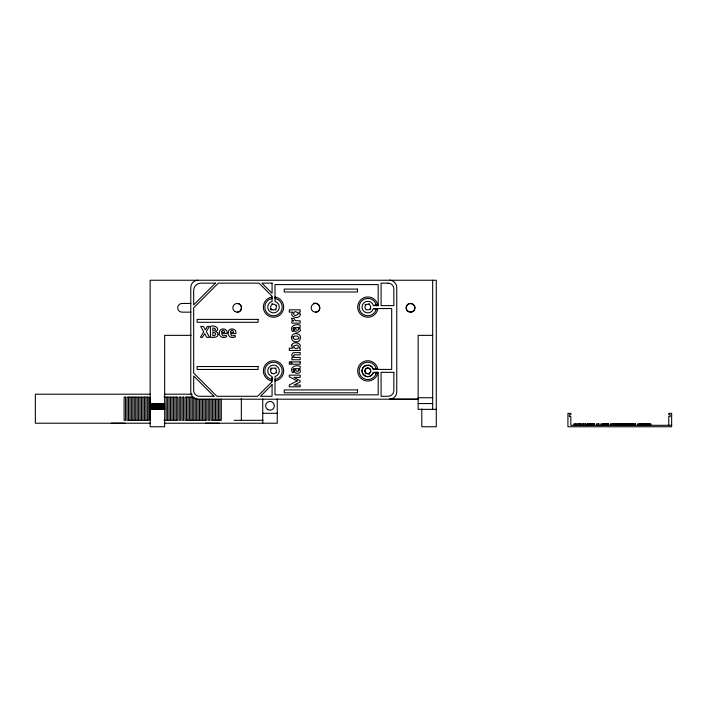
<?xml version="1.0" encoding="UTF-8"?>
<svg xmlns="http://www.w3.org/2000/svg" width="707" height="707" viewBox="0 0 707 707"><rect width="100%" height="100%" fill="white"/><g stroke="black" fill="none" stroke-linecap="round" stroke-linejoin="round"><path stroke-width="1.06" d="M364.918 370.892C364.759 367.26 370.662 367.083 370.715 370.742M370.715 370.981C370.786 374.471 365.13 374.719 364.936 371.193M377.865 305.627L377.847 305.495A10.154 10.154 0 0 0 362.284 298.566A10.154 10.154 0 0 0 362.284 315.596A10.154 10.154 0 0 0 377.847 308.667L377.865 308.535M377.856 369.399L377.847 369.301A10.154 10.154 0 0 0 362.284 362.373A10.154 10.154 0 0 0 362.284 379.403A10.154 10.154 0 0 0 377.847 372.483L377.865 372.342M274.979 297.921L275.111 297.046L275.642 297.143A10.154 10.154 0 0 1 281.846 312.901A10.154 10.154 0 0 1 264.913 312.459A10.154 10.154 0 0 1 271.939 297.046L272.071 297.028M376.398 305.627L376.221 304.823A8.705 8.705 0 0 0 362.824 299.954A8.705 8.705 0 0 0 362.824 314.208A8.705 8.705 0 0 0 376.221 309.33L376.398 308.535M376.389 369.39L376.221 368.639A8.705 8.705 0 0 0 362.824 363.76A8.705 8.705 0 0 0 362.824 378.024A8.705 8.705 0 0 0 376.221 373.146L376.398 372.342M272.071 298.495L271.718 298.566A8.705 8.705 0 0 0 266.309 311.946A8.705 8.705 0 0 0 280.741 311.946A8.705 8.705 0 0 0 275.332 298.566L275.642 297.143M272.071 379.482L272.071 377.75M373.42 308.579L391.687 308.535L391.687 369.416L373.42 369.39A5.806 5.806 0 0 0 364.485 366.138A5.806 5.806 0 0 0 364.485 375.647L366.756 376.61L369.169 376.548L371.811 375.117L373.437 372.342L378.183 372.342L378.183 394.842L274.979 394.842L275.032 376.513A5.806 5.806 0 0 0 278.284 367.578A5.806 5.806 0 0 0 268.775 367.578A5.806 5.806 0 0 0 272.027 376.513L272.071 381.789L257.569 396.291L216.881 396.291L193.674 373.084L193.674 307.801L218.33 283.145L259.018 283.145L272.071 296.198L272.027 301.474A5.806 5.806 0 0 0 268.775 310.408A5.806 5.806 0 0 0 278.284 310.408A5.806 5.806 0 0 0 275.032 301.474L274.979 284.594L378.183 284.594L378.183 305.627L373.42 305.574A5.806 5.806 0 0 0 364.485 302.322A5.806 5.806 0 0 0 364.485 311.831A5.806 5.806 0 0 0 373.42 308.579L376.221 309.33M367.587 368.011L367.667 367.993A2.899 2.899 0 0 0 365.333 372.386L365.342 372.421A2.899 2.899 0 0 0 370.3 372.386L370.327 372.342A2.899 2.899 0 0 0 367.967 367.993M376.221 304.823L373.429 305.627L376.327 305.274M376.221 368.639L373.42 369.39L371.917 366.783L369.319 365.28L364.918 365.864L362.947 367.728L362.019 370.583L362.576 373.402L364.405 375.585A5.806 5.806 0 0 0 373.42 372.395L376.221 373.146M374.869 369.39L376.327 369.081M274.979 379.482L275.332 379.42A8.705 8.705 0 0 0 280.741 366.04A8.705 8.705 0 0 0 266.309 366.04A8.705 8.705 0 0 0 271.718 379.42M376.981 305.627L377.847 305.495M377.264 369.399L377.847 369.301M237.19 312.158C242.784 312.37 242.784 303.241 237.19 303.453M315.525 312.158C322.569 311.92 319.811 301.085 313.325 303.453M274.979 380.949L275.111 380.94A10.154 10.154 0 0 0 282.04 365.378A10.154 10.154 0 0 0 265.01 365.378A10.154 10.154 0 0 0 271.939 380.94L272.071 380.949M190.89 303.453L182.07 303.453A4.348 4.348 0 0 0 177.713 307.801A4.348 4.348 0 0 0 182.07 312.158L190.89 312.158M191.146 335.365L164.66 335.365L164.66 426.754L150.149 426.754L150.149 280.246L436.29 280.246L436.29 426.754L421.787 426.754L421.787 409M432.666 335.365L418.155 335.365L418.155 409.353L436.29 409.353M150.45 394.206L35.35 394.206L35.35 423.219L150.556 423.219M164.572 394.206L192.269 394.206M129.195 397.113L131.369 397.113L131.369 420.32L129.195 420.32M132.094 397.113L134.268 397.113L134.268 420.32L132.094 420.32M134.993 397.113L137.176 397.113L137.176 420.32L134.993 420.32M137.9 397.113L140.074 397.113L140.074 420.32L137.9 420.32M140.799 397.113L142.973 397.113L142.973 420.32L140.799 420.32M143.698 397.113L145.872 397.113L145.872 420.32L143.698 420.32M146.605 397.113L148.779 397.113L148.779 420.32L146.605 420.32M164.006 397.113L166.18 397.113L166.18 420.32L164.006 420.32M166.914 397.113L169.088 397.113L169.088 420.32L166.914 420.32M169.813 397.113L171.987 397.113L171.987 420.32L169.813 420.32M172.711 397.113L174.885 397.113L174.885 420.32L172.711 420.32M175.61 397.113L177.793 397.113L177.793 420.32L175.61 420.32M187.222 397.113L189.396 397.113L189.396 420.32L187.222 420.32M190.121 397.113L192.295 397.113L192.295 420.32L190.121 420.32M418.155 397.741L432.666 397.741M198.022 280.246A7.256 7.256 0 0 0 190.775 287.493L190.775 391.943A7.256 7.256 0 0 0 198.022 399.199L418.155 399.199L389.504 399.199A7.256 7.256 0 0 0 396.76 391.943L396.76 287.493A7.256 7.256 0 0 0 389.504 280.246L390.14 280.272M150.149 403.547L164.66 403.547M418.155 403.547L432.666 403.547M150.149 404.05L164.66 404.05M150.149 404.554L164.66 404.554M150.149 405.049L164.66 405.049M150.149 405.535L164.66 405.535M150.149 405.995L164.66 405.995M150.149 406.445L164.66 406.445M150.149 406.878L164.66 406.878M150.149 407.276L164.66 407.276M150.149 407.647L164.66 407.647M150.149 407.992L164.66 407.992M150.149 408.301L164.66 408.301M150.149 408.575L164.66 408.575M150.149 408.805L164.66 408.805M150.149 409L164.66 409M150.149 409.15L164.66 409.15M150.149 409.353L164.66 409.353M262.739 413.295L277.241 413.295M193.02 420.32L195.194 420.32L195.194 398.165M195.919 420.32L198.101 420.32L198.101 399.216M198.826 420.32L201 420.32L201 399.216M201.725 420.32L203.899 420.32L203.899 399.216M204.623 420.32L206.806 420.32L206.806 399.216M213.328 420.32L215.502 420.32L215.502 399.216M216.227 420.32L218.41 420.32L218.41 399.216M219.135 420.32L221.309 420.32L221.309 399.216M234.088 420.32L263.066 420.32M164.775 423.219L277.241 423.219L277.241 398.925M111.211 423.219L125.006 423.219M205.498 423.219L219.294 423.219M594.428 423.785L587.093 423.785L587.093 425.234L594.428 425.234L594.428 423.785L594.384 425.234M617.865 423.785L610.291 423.785L610.291 425.234L617.865 425.234M618.872 423.785L627.206 423.785L627.136 425.234M635.505 423.785L628.169 423.785L628.169 425.234L635.505 425.234L635.46 423.785M643.343 423.785L650.908 423.785L650.908 425.234L643.343 425.234M618.872 425.234L627.206 425.234M671.65 425.305L570.832 425.305L570.832 416.6L569.382 416.6L569.382 414.788L570.832 414.788L570.832 413.339L567.933 413.339L567.933 426.754L671.65 426.754L671.65 413.339L668.751 413.339L668.751 414.788L670.201 414.788L670.201 416.6L668.751 416.6L668.751 425.305M376.972 308.535L377.847 308.667M376.972 372.342L377.847 372.483M374.639 308.535L376.327 308.888M374.639 372.342L376.327 372.704M648.805 423.785L648.805 425.234M648.664 423.785L648.664 425.234M648.266 423.785L648.239 425.234M647.992 423.785L647.992 425.234M647.683 423.785L647.683 425.234M647.046 423.785L647.046 425.234M646.384 423.785L646.384 425.234M645.668 423.785L645.668 425.234M645.049 423.785L645.049 425.234M644.528 423.785L644.528 425.234M644.104 423.785L644.104 425.234M643.768 423.785L643.768 425.234M641.479 423.785L641.479 425.234M640.736 423.785L640.736 425.234M640.374 423.785L640.374 425.234M640.109 423.785L640.109 425.234M635.31 423.785L635.31 425.234M633.445 423.785L633.304 425.234M632.889 423.785L632.889 425.234M632.279 423.785L632.279 425.234M631.634 423.785L631.634 425.234M630.936 423.785L630.936 425.234M629.725 423.785L629.725 425.234M629.248 423.785L629.248 425.234M628.859 423.785L628.859 425.234M628.558 423.785L628.558 425.234M628.337 423.785L628.337 425.234M626.941 423.785L626.95 425.234M626.623 423.785L626.623 425.234M626.181 423.785L626.181 425.234M625.58 423.785L625.58 425.234M624.864 423.785L624.864 425.234M624.025 423.785L624.025 425.234M623.053 423.785L623.053 425.234M622.098 423.785L622.098 425.234M621.259 423.785L621.259 425.234M620.543 423.785L620.543 425.234M619.933 423.785L619.933 425.234M619.473 423.785L619.473 425.234M619.138 423.785L619.138 425.234M618.943 423.785L618.943 425.234M617.432 423.785L617.432 425.234M617.096 423.785L617.096 425.234M616.672 423.785L616.672 425.234M616.151 423.785L616.151 425.234M615.532 423.785L615.532 425.234M614.816 423.785L614.816 425.234M614.162 423.785L614.162 425.234M613.517 423.785L613.517 425.234M612.96 423.785L612.96 425.234M612.536 423.785L612.536 425.234M612.395 423.785L612.395 425.234M608.038 423.785L608.038 425.234M605.89 423.785L605.802 425.234M605.537 423.785L605.537 425.234M605.192 423.785L605.192 425.234M604.803 423.785L604.803 425.234M603.981 423.785L603.981 425.234M603.292 423.785L603.292 425.234M594.234 423.785L594.234 425.234M592.369 423.785L592.369 425.234M592.227 423.785L592.227 425.234M591.821 423.785L591.821 425.234M591.211 423.785L591.211 425.234M590.557 423.785L590.557 425.234M589.859 423.785L589.859 425.234M588.648 423.785L588.648 425.234M588.171 423.785L588.171 425.234M587.782 423.785L587.782 425.234M587.482 423.785L587.482 425.234M587.261 423.785L587.261 425.234M583.363 423.785L583.363 425.234M580.023 423.785L580.023 425.234M578.759 423.785L578.759 425.234M575.648 423.785L575.648 425.234M432.666 280.246L432.666 409.353M262.739 398.925L262.739 423.219M241.343 398.562L241.343 420.32M219.859 399.216L219.859 420.32M216.961 399.216L216.961 420.32M214.053 399.216L214.053 420.32M212.604 399.216L212.604 420.32L211.154 420.32L211.154 399.216M209.705 399.216L209.705 420.32L208.256 420.32L208.256 399.216M205.348 399.216L205.348 420.32M202.449 399.216L202.449 420.32M199.551 399.216L199.551 420.32M196.652 398.165L196.652 420.32M193.745 397.113L193.745 420.32M190.846 397.113L190.846 420.32M187.947 397.113L187.947 420.32M176.335 397.113L176.335 420.32M173.436 397.113L173.436 420.32M170.537 397.113L170.537 420.32M167.639 397.113L167.639 420.32M150.229 397.113L150.229 420.32M147.33 397.113L147.33 420.32M144.422 397.113L144.422 420.32M141.524 397.113L141.524 420.32M138.625 397.113L138.625 420.32M135.717 397.113L135.717 420.32M132.819 397.113L132.819 420.32M129.92 397.113L129.92 420.32M370.857 309.056A3.623 3.623 0 0 1 370.636 309.366M365.121 304.655A3.623 3.623 0 0 1 365.386 304.381M368.939 303.63A3.623 3.623 0 0 1 369.461 303.851M276.092 309.648A3.623 3.623 0 0 1 275.659 310.011M271.391 310.011A3.623 3.623 0 0 1 271.099 309.772M270.71 309.366A3.623 3.623 0 0 1 270.383 308.897M271.877 303.851A3.623 3.623 0 0 1 272.407 303.63M276.57 305.106A3.623 3.623 0 0 1 276.755 305.433M276.755 372.554A3.623 3.623 0 0 1 276.57 372.881M270.383 369.089A3.623 3.623 0 0 1 270.595 368.771M271.099 368.206A3.623 3.623 0 0 1 271.391 367.967M275.659 367.967A3.623 3.623 0 0 1 276.092 368.338M369.461 374.118A3.623 3.623 0 0 1 368.939 374.339M365.537 373.711A3.623 3.623 0 0 1 365.121 373.314M219.373 332.29C218.233 336.505 223.306 339.015 226.576 336.726L226.222 335.48L222.838 335.913L221.618 333.633L227 333.633C228.476 328.34 219.718 326.97 219.373 332.29M228.237 332.29C227.097 336.505 232.17 339.015 235.44 336.726L235.086 335.48L231.702 335.913L230.473 333.633L235.855 333.633C237.331 328.34 228.582 326.97 228.237 332.29M291.752 336.753C290.091 342.223 299.485 343.964 300.298 338.653C301.986 333.165 292.548 331.459 291.752 336.753M291.761 318.389L292.318 320.183L293.617 320.907L291.894 320.907L291.894 323.143L300.175 323.143L300.175 320.854L295.305 320.642L293.891 318.389L291.761 318.389M300.289 314.368C300.122 320.165 287.943 316.877 292.892 312.132L289.296 312.132L289.296 309.834L300.175 309.834L300.175 311.937L299.07 312.087L300.289 314.368M293.175 328.322L293.635 331.247L292.327 331.459C289.278 325.954 295.676 323.426 300.175 325.247L300.175 327.306L299.088 327.447C304.549 333.262 290.984 334.323 295.226 327.491L293.688 327.58L293.175 328.322M293.175 369.399L293.635 372.324L292.327 372.527C289.278 367.03 295.676 364.503 300.175 366.323L300.175 368.382L299.088 368.524C304.549 374.339 290.984 375.399 295.226 368.568L293.688 368.656L293.175 369.399M218.11 334.243C218.048 338.07 212.948 337.389 210.447 337.327L210.447 326.448C214.08 324.46 221.114 328.675 215.626 331.583L217.491 332.414L218.11 334.243M291.805 345.043L292.044 347.128L293.034 348.171L289.296 348.171L289.296 350.46L300.175 350.46L300.175 348.357L299.07 348.215C303.78 343.726 293.529 340.297 291.805 345.043M298.593 313.537C292.203 320.024 291.911 307.183 298.593 313.537M293.396 346.315C297.196 353.615 302.278 341.242 293.396 346.315M406.339 306.679C404.687 312.026 413.507 314.385 414.744 308.932C416.396 303.586 407.577 301.226 406.339 306.679M221.777 331.442L221.636 332.44L224.861 332.44L223.925 330.293L222.599 330.293L221.777 331.442M230.641 331.442L230.5 332.44L233.725 332.44L232.78 330.293L231.454 330.293L230.641 331.442M215.67 334.084L214.725 335.657L212.807 335.763L212.807 332.511L215.22 332.909L215.67 334.084M293.529 355.559L294.209 357.459L300.175 357.459L300.175 359.757L291.894 359.757L291.894 357.689L293.211 357.539L292.079 356.39L291.717 354.773L293.202 352.705L300.175 352.572L300.175 354.861L294.359 354.861L293.529 355.559M298.805 328.852L298.434 329.913L297.302 330.266L296.065 329.913L295.65 328.852L296.056 327.818L297.285 327.474L298.425 327.818L298.805 328.852M298.805 369.929L298.434 370.989L297.302 371.343L296.065 370.989L295.65 369.929L296.056 368.895L297.285 368.55L298.425 368.895L298.805 369.929M215.299 329.568L214.875 330.699L212.807 331.079L212.807 328.013L214.875 328.402L215.299 329.568M293.219 336.93L293.219 338.485L294.713 339.369L298.239 339.042L298.99 337.707L297.311 336.037L294.713 336.037L293.219 336.93M207.39 326.448L205.375 329.798L203.501 326.448L200.744 326.448L203.74 331.892L200.39 337.327L202.423 337.327L204.703 333.607L206.753 337.327L209.537 337.327L206.311 331.503L209.449 326.448L207.39 326.448M215.432 283.145L193.674 304.903L193.674 290.4A7.256 7.256 0 0 1 200.929 283.145L215.432 283.145M272.071 384.688L260.468 396.291L272.071 396.291L272.071 384.688M297.214 380.896L289.296 384.988L289.296 386.8L300.175 386.8L300.175 385.103L293.935 385.103L300.175 381.983L300.175 380.728L293.935 377.388L300.175 377.388L300.175 375.134L289.296 375.134L289.296 376.751L297.214 380.896M272.071 283.145L261.917 283.145L272.071 293.299L272.071 283.145M388.055 283.145L381.082 283.145L381.082 305.627L393.861 305.627L393.861 288.951A5.806 5.806 0 0 0 388.055 283.145M357.512 289.101L284.258 289.101L284.258 292L357.512 292L357.512 289.101M258.064 319.396L197.129 319.396L197.129 322.304L258.064 322.304L258.064 319.396M291.063 361.896L289.296 361.896L289.296 364.202L291.063 364.202L291.063 361.896M300.175 361.896L291.894 361.896L291.894 364.202L300.175 364.202L300.175 361.896M258.064 366.544L197.129 366.544L197.129 369.452L258.064 369.452L258.064 366.544M393.861 372.342L381.082 372.342L381.082 396.291L388.055 396.291A5.806 5.806 0 0 0 393.861 390.494L393.861 372.342M357.512 389.919L284.258 389.919L284.258 392.818L357.512 392.818L357.512 389.919M213.982 396.291L199.471 396.291A5.806 5.806 0 0 1 193.674 390.494L193.674 375.983L213.982 396.291M125.563 397.113L124.114 397.113L124.114 420.32L125.563 420.32L125.563 397.113M128.471 397.113L127.021 397.113L127.021 420.32L128.471 420.32L128.471 397.113M180.692 397.113L179.242 397.113L179.242 420.32L180.692 420.32L180.692 397.113M183.59 397.113L182.141 397.113L182.141 420.32L183.59 420.32L183.59 397.113M186.498 397.113L185.04 397.113L185.04 420.32L186.498 420.32L186.498 397.113M585.608 423.785L573.943 423.785L573.943 425.234L585.608 425.234L585.608 423.785M598.847 423.785L596.549 423.785L596.549 425.234L598.847 425.234L598.847 423.785M608.179 423.785L600.994 423.785L600.994 425.234L608.179 425.234L608.179 423.785M642.363 423.785L637.608 423.785L637.608 425.234L642.363 425.234L642.363 423.785M639.95 425.234L639.95 423.785L639.897 425.234M267.812 409.583A4.348 4.348 0 0 0 274.343 405.809A4.348 4.348 0 0 0 267.812 402.044A4.348 4.348 0 0 0 267.812 409.583M235.016 311.575A4.348 4.348 0 0 0 241.547 307.801A4.348 4.348 0 0 0 235.016 304.037A4.348 4.348 0 0 0 235.016 311.575M313.351 311.575A4.348 4.348 0 0 0 319.873 307.801A4.348 4.348 0 0 0 313.351 304.037A4.348 4.348 0 0 0 313.351 311.575M366.235 309.516A2.899 2.899 0 0 0 370.715 307.236A2.899 2.899 0 0 0 366.5 304.496A2.899 2.899 0 0 0 366.235 309.516M408.363 311.575A4.348 4.348 0 0 0 414.894 307.801A4.348 4.348 0 0 0 408.363 304.037A4.348 4.348 0 0 0 408.363 311.575M272.071 309.595A2.899 2.899 0 0 0 276.428 307.077A2.899 2.899 0 0 0 272.071 304.567A2.899 2.899 0 0 0 272.071 309.595M271.948 373.34A2.899 2.899 0 0 0 276.428 371.051A2.899 2.899 0 0 0 272.213 368.32A2.899 2.899 0 0 0 271.948 373.34"/></g></svg>
